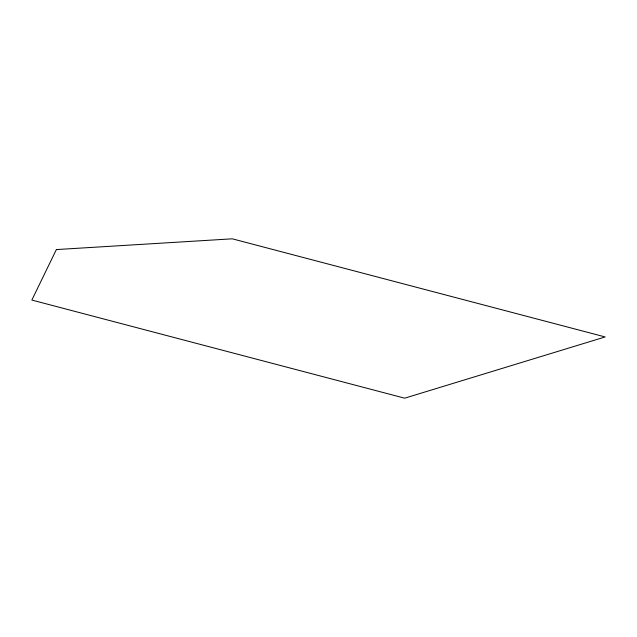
<?xml version="1.0" encoding="UTF-8"?>
<svg xmlns="http://www.w3.org/2000/svg" width="637" height="637" viewBox="0 0 637 637"><rect width="100%" height="100%" fill="white"/><g stroke="black" fill="none" stroke-linecap="round" stroke-linejoin="round"><path stroke-width="0.96" d="M56.374 249.569L31.85 300.059L404.678 398.181L605.15 336.941L232.322 238.819L56.374 249.569"/></g></svg>
